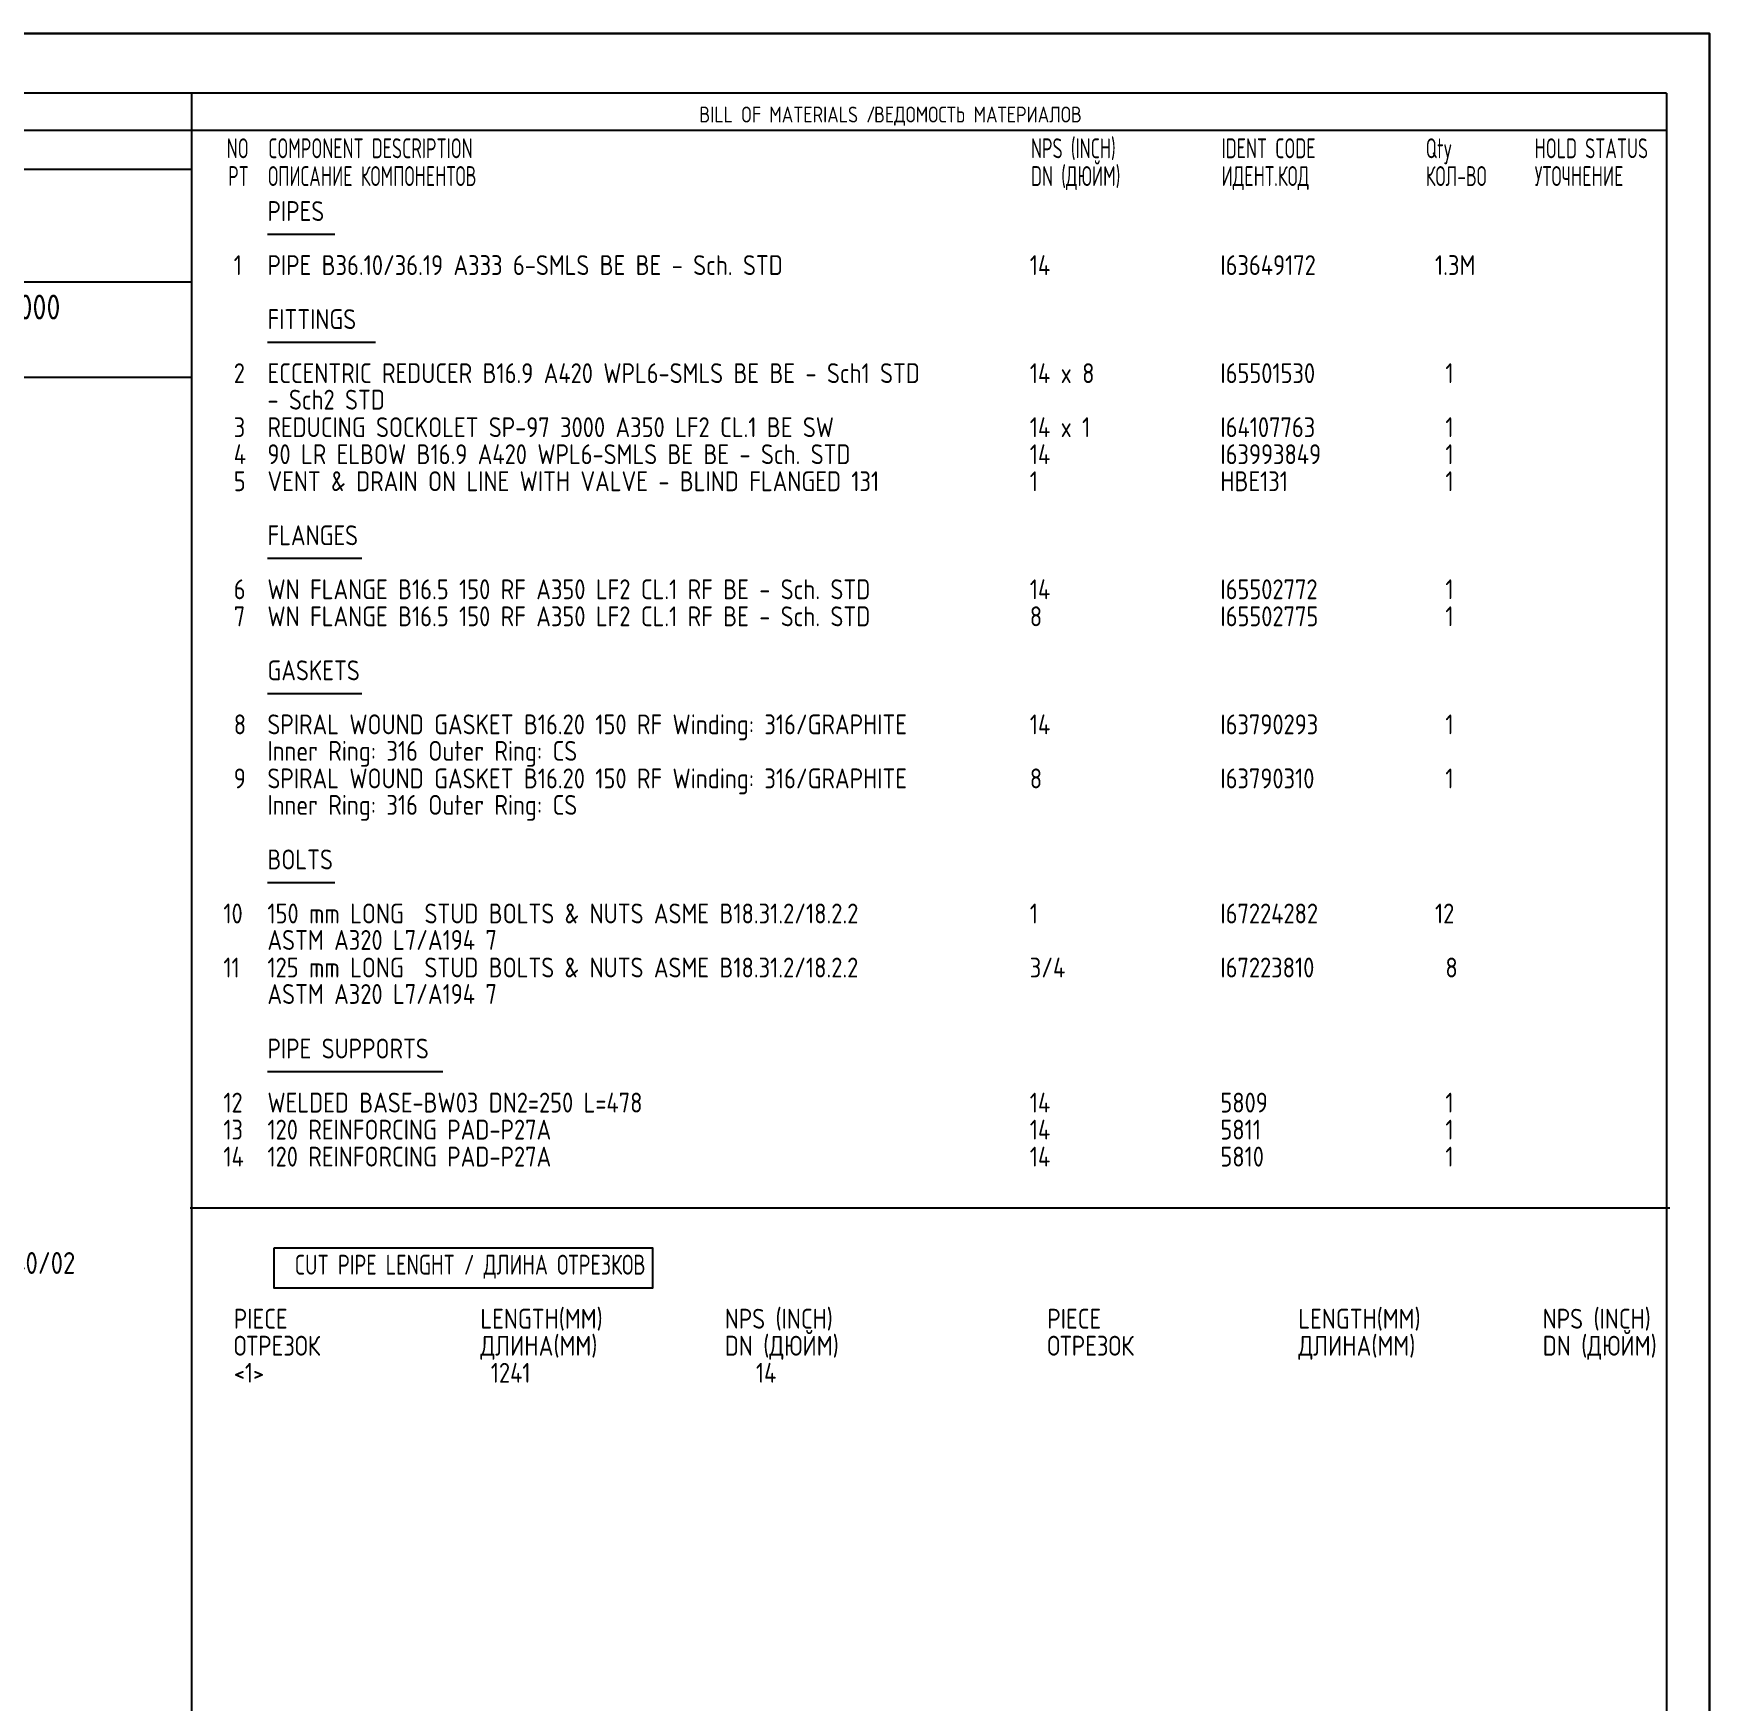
# Model space of a CAD drawing. Extents: x 0 to 594, y 0 to 420.
# Drawn here: x 383 to 594, y 210 to 420 of the extents above; entities that cross this region are included whole.
import ezdxf
from ezdxf.enums import TextEntityAlignment as Align

# ---------------------------------------------------------------- set-up
doc = ezdxf.new("R2010")
doc.units = 0
doc.header["$MEASUREMENT"] = 0
doc.linetypes.add('BORDER_2012_SLN$0$8001.Solid', pattern=[0])
for name, color, linetype in [('BORDER_2012_SLN$0$2', 7, 'Continuous'), ('BORDER_2012_SLN$0$GT_1', 7, 'Continuous'), ('GT_1', 7, 'Continuous')]:
    doc.layers.add(name, color=color, linetype=linetype)
for name, color, linetype, lineweight in [('BORDER_2012_SLN$0$BG_Level_1', 7, 'BORDER_2012_SLN$0$8001.Solid', 25), ('BORDER_2012_SLN$0$Level_1', 7, 'BORDER_2012_SLN$0$8001.Solid', 25), ('BORDER_2012_SLN$0$Level_18', 7, 'BORDER_2012_SLN$0$8001.Solid', 25)]:
    doc.layers.add(name, color=color, linetype=linetype, lineweight=lineweight)
doc.styles.add('BORDER_2012_SLN$0$GOST type A', font='GOST type A')
doc.styles.add('BORDER_2012_SLN$0$HTX1', font='GOSTtypeA.ttf')
doc.styles.add('HTX1', font='GOSTtypeA.ttf')

# ---------------------------------------------------------------- blocks, each defined once
blk = doc.blocks.new('BORDER_2012_SLN')
at = {"layer": 'BORDER_2012_SLN$0$2'}
blk.add_line((162.42, 407.85), (588.6, 407.85), dxfattribs=at)
at = {"layer": 'BORDER_2012_SLN$0$Level_1', "color": 7, "lineweight": -3}
for p, q in [((588.6, 412.5), (25.4, 412.5)), ((402.9, 7.5), (402.9, 412.5)), ((588.6, 412.5), (588.6, 7.5)), ((402.75, 402.9), (188.39, 402.9)), ((402.9, 388.7), (162.37, 388.68)), ((402.9, 376.7), (25.4, 376.7))]:
    blk.add_line(p, q, dxfattribs=at)
at = {"layer": 'BORDER_2012_SLN$0$Level_18', "color": 7, "lineweight": -3, "flags": 128}
blk.add_lwpolyline([(0, 0), (0, 420), (594, 420), (594, 0)], close=True, dxfattribs=at)
at = {"layer": 'BORDER_2012_SLN$0$BG_Level_1', "color": 7, "style": 'BORDER_2012_SLN$0$GOST type A'}
for s, p in [('BILL OF MATERIALS / ', (466.8, 408.8)), ('ВЕДОМОСТЬ МАТЕРИАЛОВ', (488.8, 408.8))]:
    blk.add_text(s, height=2, dxfattribs=at).set_placement(p)
at = {"layer": 'BORDER_2012_SLN$0$GT_1', "style": 'BORDER_2012_SLN$0$HTX1', "width": 0.8}
for s, p in [('NO', (410.06, 404.3)), ('PT', (410.06, 400.8))]:
    blk.add_text(s, height=2.5, dxfattribs=at).set_placement(p, align=Align.RIGHT)
for s, p in [('COMPONENT DESCRIPTION', (412.5, 404.3)), ('NPS (INCH)', (508.56, 404.3)), ('IDENT CODE', (532.56, 404.3)), ('Qty', (558.27, 404.3)), ('HOLD STATUS', (571.99, 404.3)), ('ОПИСАНИЕ КОМПОНЕНТОВ', (412.5, 400.8)), ('DN (ДЮЙМ)', (508.56, 400.8)), ('ИДЕНТ.КОД', (532.56, 400.8)), ('КОЛ-ВО', (558.27, 400.8)), ('УТОЧНЕНИЕ', (571.99, 400.8))]:
    blk.add_text(s, height=2.5, dxfattribs=at).set_placement(p)

msp = doc.modelspace()

# ---------------------------------------------------------------- linework, layer by layer
at = {"layer": 'GT_1', "flags": 128}
for points in [[(0, 0), (594, 0), (594, 420), (0, 420), (0, 0)], [(420.914, 394.704), (412.414, 394.704)], [(426.014, 381.099), (412.414, 381.099)], [(424.314, 353.888), (412.414, 353.888)], [(424.314, 336.881), (412.414, 336.881)], [(420.914, 313.071), (412.414, 313.071)], [(434.514, 289.262), (412.414, 289.262)], [(402.7, 272.144), (589, 272.144)], [(413.271, 267.099), (460.914, 267.099), (460.914, 262.051), (413.271, 262.051), (413.271, 267.099)]]:
    msp.add_lwpolyline(points, dxfattribs=at)

# ---------------------------------------------------------------- block references
at = {"linetype": 'Continuous'}
msp.add_blockref('BORDER_2012_SLN', (0, 0), dxfattribs=at)

# ---------------------------------------------------------------- texts
at = {"layer": 'GT_1', "style": 'HTX1'}
for s, height, width, p in [('PIPES', 2.5, 1.02, (412.414, 396.395)), ('  1', 2.5, 1.02, (405.557, 389.592)), ('PIPE B36.10/36.19 A333 6-SMLS BE BE - Sch. STD', 2.5, 1.02, (412.414, 389.592)), ('14', 2.5, 1.02, (508.414, 389.592)), ('I63649172', 2.5, 1.02, (532.414, 389.592)), (' 1.3M', 2.5, 1.02, (558.129, 389.592)), ('SLN-2725-4150-25-F-2000', 3.125, 1.02, (345, 384)), ('FITTINGS', 2.5, 1.02, (412.414, 382.789)), ('  2', 2.5, 1.02, (405.557, 375.986)), ('ECCENTRIC REDUCER B16.9 A420 WPL6-SMLS BE BE - Sch1 STD', 2.5, 1.02, (412.414, 375.986)), ('14 x 8', 2.5, 1.02, (508.414, 375.986)), ('I65501530', 2.5, 1.02, (532.414, 375.986)), ('  1', 2.5, 1.02, (558.129, 375.986)), ('- Sch2 STD', 2.5, 1.02, (412.414, 372.653)), ('  3', 2.5, 1.02, (405.557, 369.184)), ('REDUCING SOCKOLET SP-97 3000 A350 LF2 CL.1 BE SW', 2.5, 1.02, (412.414, 369.184)), ('14 x 1', 2.5, 1.02, (508.414, 369.184)), ('I64107763', 2.5, 1.02, (532.414, 369.184)), ('  1', 2.5, 1.02, (558.129, 369.184)), ('  4', 2.5, 1.02, (405.557, 365.782)), ('90 LR ELBOW B16.9 A420 WPL6-SMLS BE BE - Sch. STD', 2.5, 1.02, (412.414, 365.782)), ('14', 2.5, 1.02, (508.414, 365.782)), ('I63993849', 2.5, 1.02, (532.414, 365.782)), ('  1', 2.5, 1.02, (558.129, 365.782)), ('  5', 2.5, 1.02, (405.557, 362.381)), ('VENT & DRAIN ON LINE WITH VALVE - BLIND FLANGED 131', 2.5, 1.02, (412.414, 362.381)), ('1', 2.5, 1.02, (508.414, 362.381)), ('HBE131', 2.5, 1.02, (532.414, 362.381)), ('  1', 2.5, 1.02, (558.129, 362.381)), ('FLANGES', 2.5, 1.02, (412.414, 355.578)), ('  6', 2.5, 1.02, (405.557, 348.776)), ('WN FLANGE B16.5 150 RF A350 LF2 CL.1 RF BE - Sch. STD', 2.5, 1.02, (412.414, 348.776)), ('14', 2.5, 1.02, (508.414, 348.776)), ('I65502772', 2.5, 1.02, (532.414, 348.776)), ('  1', 2.5, 1.02, (558.129, 348.776)), ('  7', 2.5, 1.02, (405.557, 345.374)), ('WN FLANGE B16.5 150 RF A350 LF2 CL.1 RF BE - Sch. STD', 2.5, 1.02, (412.414, 345.374)), ('8', 2.5, 1.02, (508.414, 345.374)), ('I65502775', 2.5, 1.02, (532.414, 345.374)), ('  1', 2.5, 1.02, (558.129, 345.374)), ('GASKETS', 2.5, 1.02, (412.414, 338.571)), ('  8', 2.5, 1.02, (405.557, 331.769)), ('SPIRAL WOUND GASKET B16.20 150 RF Winding: 316/GRAPHITE', 2.5, 1.02, (412.414, 331.769)), ('14', 2.5, 1.02, (508.414, 331.769)), ('I63790293', 2.5, 1.02, (532.414, 331.769)), ('  1', 2.5, 1.02, (558.129, 331.769)), ('Inner Ring: 316 Outer Ring: CS', 2.5, 1.02, (412.414, 328.435)), ('  9', 2.5, 1.02, (405.557, 324.966)), ('SPIRAL WOUND GASKET B16.20 150 RF Winding: 316/GRAPHITE', 2.5, 1.02, (412.414, 324.966)), ('8', 2.5, 1.02, (508.414, 324.966)), ('I63790310', 2.5, 1.02, (532.414, 324.966)), ('  1', 2.5, 1.02, (558.129, 324.966)), ('Inner Ring: 316 Outer Ring: CS', 2.5, 1.02, (412.414, 321.633)), ('BOLTS', 2.5, 1.02, (412.414, 314.762)), (' 10', 2.5, 1.02, (405.557, 307.959)), ('150 mm LONG  STUD BOLTS & NUTS ASME B18.31.2/18.2.2', 2.5, 1.02, (412.414, 307.959)), ('1', 2.5, 1.02, (508.414, 307.959)), ('I67224282', 2.5, 1.02, (532.414, 307.959)), (' 12', 2.5, 1.02, (558.129, 307.959)), ('ASTM A320 L7/A194 7', 2.5, 1.02, (412.414, 304.626)), (' 11', 2.5, 1.02, (405.557, 301.156)), ('125 mm LONG  STUD BOLTS & NUTS ASME B18.31.2/18.2.2', 2.5, 1.02, (412.414, 301.156)), ('3/4', 2.5, 1.02, (508.414, 301.156)), ('I67223810', 2.5, 1.02, (532.414, 301.156)), ('  8', 2.5, 1.02, (558.129, 301.156)), ('ASTM A320 L7/A194 7', 2.5, 1.02, (412.414, 297.823)), ('PIPE SUPPORTS', 2.5, 1.02, (412.414, 290.952)), (' 12', 2.5, 1.02, (405.557, 284.15)), ('WELDED BASE-BW03 DN2=250 L=478', 2.5, 1.02, (412.414, 284.15)), ('14', 2.5, 1.02, (508.414, 284.15)), ('5809', 2.5, 1.02, (532.414, 284.15)), ('  1', 2.5, 1.02, (558.129, 284.15)), (' 13', 2.5, 1.02, (405.557, 280.748)), ('120 REINFORCING PAD-P27A', 2.5, 1.02, (412.414, 280.748)), ('14', 2.5, 1.02, (508.414, 280.748)), ('5811', 2.5, 1.02, (532.414, 280.748)), ('  1', 2.5, 1.02, (558.129, 280.748)), (' 14', 2.5, 1.02, (405.557, 277.347)), ('120 REINFORCING PAD-P27A', 2.5, 1.02, (412.414, 277.347)), ('14', 2.5, 1.02, (508.414, 277.347)), ('5810', 2.5, 1.02, (532.414, 277.347)), ('  1', 2.5, 1.02, (558.129, 277.347)), ('4671-5077-1CL1FP1-FL/4140/02', 2.75, 1.02, (345.4, 263.833)), ('CUT PIPE LENGHT / ДЛИНА ОТРЕЗКОВ', 2.5, 0.9, (415.843, 263.741)), ('    LENGTH(MM)', 2.5, 1.02, (434, 256.939)), ('NPS (INCH)', 2.5, 1.02, (470, 256.939)), ('    LENGTH(MM)', 2.5, 1.02, (537, 256.939)), ('NPS (INCH)', 2.5, 1.02, (573, 256.939)), ('  PIECE', 2.5, 1.02, (405.557, 256.939)), ('  PIECE', 2.5, 1.02, (508, 256.939)), ('  ОТРЕЗОК', 2.5, 1.02, (405.557, 253.537)), ('    ДЛИНА(MM)', 2.5, 1.02, (434, 253.537)), ('DN (ДЮЙМ)', 2.5, 1.02, (470, 253.537)), ('  ОТРЕЗОК', 2.5, 1.02, (508, 253.537)), ('    ДЛИНА(MM)', 2.5, 1.02, (537, 253.537)), ('DN (ДЮЙМ)', 2.5, 1.02, (573, 253.537)), ('  <1>', 2.5, 1.02, (405.557, 250.136)), ('     1241', 2.5, 1.02, (434, 250.136)), ('   14', 2.5, 1.02, (470, 250.136))]:
    msp.add_text(s, height=height, dxfattribs=dict(at, width=width)).set_placement(p)

doc.saveas('drawing.dxf')
